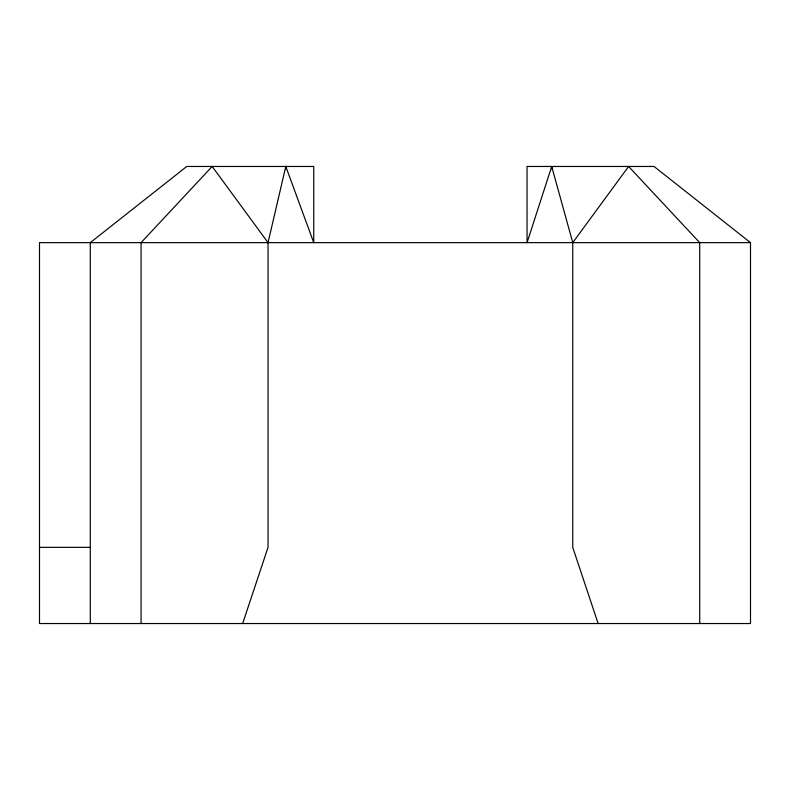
<?xml version="1.0" encoding="UTF-8"?>
<svg xmlns="http://www.w3.org/2000/svg" width="790" height="790" viewBox="0 0 790 790"><rect width="100%" height="100%" fill="white"/><g stroke="black" fill="none" stroke-linecap="round" stroke-linejoin="round"><path stroke-width="1.19" d="M242.639 623.537L268.037 547.361L268.037 242.639L285.792 166.463L313.729 242.639L313.729 166.463L186.776 166.463L90.287 242.639L90.287 623.537M598.139 623.537L572.75 547.361L572.75 242.639L551.706 166.463L527.058 242.639L527.058 166.463L654.011 166.463L750.5 242.639L750.5 623.537L39.5 623.537L39.5 242.639L750.5 242.639M572.75 242.639L628.613 166.463L699.713 242.639L699.713 623.537M39.5 547.361L90.287 547.361M268.037 242.639L212.164 166.463L141.074 242.639L141.074 623.537M551.706 166.463L551.706 168.922M285.792 166.463L285.792 168.922"/></g></svg>
